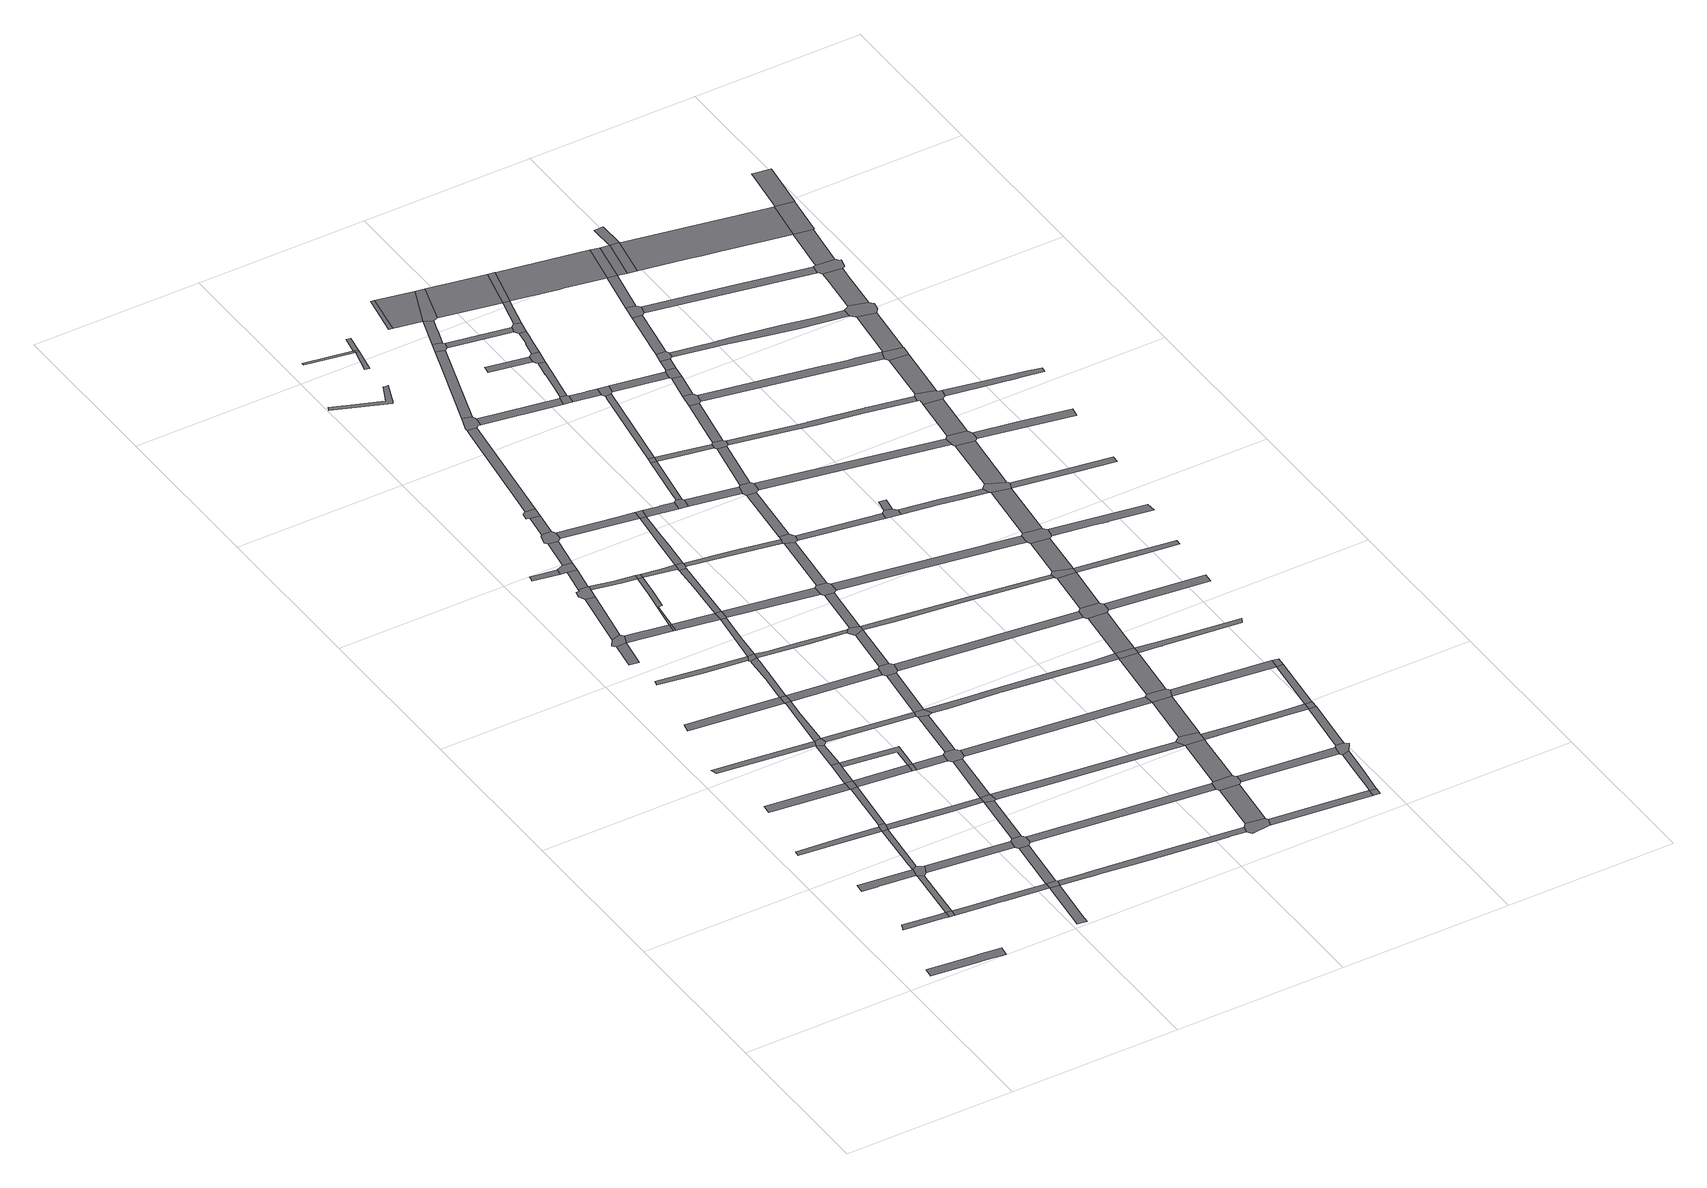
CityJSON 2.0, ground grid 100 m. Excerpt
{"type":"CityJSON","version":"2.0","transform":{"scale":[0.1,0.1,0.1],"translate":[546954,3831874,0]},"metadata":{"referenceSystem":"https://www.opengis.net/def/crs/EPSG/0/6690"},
"CityObjects":{
"road1":{"type":"Road","attributes":{"RoadStructureAttribute.sectionType":"1"},"geometry":[{"type":"MultiSurface","lod":"1","boundaries":[[[0,1,2,3,4,5,6,7,8]]]}]},
"road2":{"type":"Road","attributes":{"RoadStructureAttribute.sectionType":"1"},"geometry":[{"type":"MultiSurface","lod":"1","boundaries":[[[9,10,11,12,13,14]]]}]},
"road3":{"type":"Road","attributes":{"RoadStructureAttribute.sectionType":"1"},"geometry":[{"type":"MultiSurface","lod":"1","boundaries":[[[15,16,17,18,19,20,21]]]}]},
"road4":{"type":"Road","geometry":[{"type":"MultiSurface","lod":"1","boundaries":[[[14,13,22,23]]]}]},
"road5":{"type":"Road","attributes":{"RoadStructureAttribute.sectionType":"1"},"geometry":[{"type":"MultiSurface","lod":"1","boundaries":[[[24,25,14,23,26]]]}]},
"road6":{"type":"Road","attributes":{"RoadStructureAttribute.sectionType":"1"},"geometry":[{"type":"MultiSurface","lod":"1","boundaries":[[[27,28,29,30,31,32,33]]]}]},
"road7":{"type":"Road","geometry":[{"type":"MultiSurface","lod":"1","boundaries":[[[34,35,21,20,36,24,26,37,38,39]]]}]},
"road8":{"type":"Road","attributes":{"RoadStructureAttribute.sectionType":"1"},"geometry":[{"type":"MultiSurface","lod":"1","boundaries":[[[40,41,42,21,35,43]]]}]},
"road9":{"type":"Road","attributes":{"RoadStructureAttribute.sectionType":"1"},"geometry":[{"type":"MultiSurface","lod":"1","boundaries":[[[44,45,46,47,48]]]}]},
"road10":{"type":"Road","attributes":{"RoadStructureAttribute.sectionType":"1"},"geometry":[{"type":"MultiSurface","lod":"1","boundaries":[[[49,50,51,52,23,22,53,54,55,56,57]]]}]},
"road11":{"type":"Road","geometry":[{"type":"MultiSurface","lod":"1","boundaries":[[[58,59,33,32,40,43,60,61]]]}]},
"road12":{"type":"Road","attributes":{"RoadStructureAttribute.sectionType":"1"},"geometry":[{"type":"MultiSurface","lod":"1","boundaries":[[[62,63,64,65,66,67,68,69]]]}]},
"road13":{"type":"Road","attributes":{"RoadStructureAttribute.sectionType":"1"},"geometry":[{"type":"MultiSurface","lod":"1","boundaries":[[[70,71,58,61]]]}]},
"road14":{"type":"Road","attributes":{"RoadStructureAttribute.sectionType":"1"},"geometry":[{"type":"MultiSurface","lod":"1","boundaries":[[[39,38,72,73,74]]]}]},
"road15":{"type":"Road","attributes":{"RoadStructureAttribute.sectionType":"1"},"geometry":[{"type":"MultiSurface","lod":"1","boundaries":[[[56,75,76,77,78]]]}]},
"road16":{"type":"Road","geometry":[{"type":"MultiSurface","lod":"1","boundaries":[[[48,47,79,71,70,80,81]]]}]},
"road17":{"type":"Road","attributes":{"RoadStructureAttribute.sectionType":"1"},"geometry":[{"type":"MultiSurface","lod":"1","boundaries":[[[82,83,84,85,86,87,88,89]]]}]},
"road18":{"type":"Road","geometry":[{"type":"MultiSurface","lod":"1","boundaries":[[[90,48,81,91,92]]]}]},
"road19":{"type":"Road","attributes":{"RoadStructureAttribute.sectionType":"1"},"geometry":[{"type":"MultiSurface","lod":"1","boundaries":[[[93,94,95,96,97]]]}]},
"road20":{"type":"Road","geometry":[{"type":"MultiSurface","lod":"1","boundaries":[[[57,56,78,98,99]]]}]},
"road21":{"type":"Road","attributes":{"RoadStructureAttribute.sectionType":"1"},"geometry":[{"type":"MultiSurface","lod":"1","boundaries":[[[100,101,60,43,102,103,104,105]]]}]},
"road22":{"type":"Road","geometry":[{"type":"MultiSurface","lod":"1","boundaries":[[[106,107,108,94,93,109]]]}]},
"road23":{"type":"Road","attributes":{"RoadStructureAttribute.sectionType":"1"},"geometry":[{"type":"MultiSurface","lod":"1","boundaries":[[[68,90,92,110]]]}]},
"road24":{"type":"Road","attributes":{"RoadStructureAttribute.sectionType":"1"},"geometry":[{"type":"MultiSurface","lod":"1","boundaries":[[[111,112,57,99,113]]]}]},
"road25":{"type":"Road","geometry":[{"type":"MultiSurface","lod":"1","boundaries":[[[114,69,68,110,115,116]]]}]},
"road26":{"type":"Road","attributes":{"RoadStructureAttribute.sectionType":"1"},"geometry":[{"type":"MultiSurface","lod":"1","boundaries":[[[117,118,81,80,119,120]]]}]},
"road27":{"type":"Road","attributes":{"RoadStructureAttribute.sectionType":"1"},"geometry":[{"type":"MultiSurface","lod":"1","boundaries":[[[121,107,106,122]]]}]},
"road28":{"type":"Road","attributes":{"RoadStructureAttribute.sectionType":"1"},"geometry":[{"type":"MultiSurface","lod":"1","boundaries":[[[123,124,125,126,127,128]]]}]},
"road29":{"type":"Road","geometry":[{"type":"MultiSurface","lod":"1","boundaries":[[[129,74,73,111,113,130,131,132]]]}]},
"road30":{"type":"Road","attributes":{"RoadStructureAttribute.sectionType":"1"},"geometry":[{"type":"MultiSurface","lod":"1","boundaries":[[[133,134,135,92,91,136,137,120,138]]]}]},
"road31":{"type":"Road","attributes":{"RoadStructureAttribute.sectionType":"1"},"geometry":[{"type":"MultiSurface","lod":"1","boundaries":[[[88,139,140,69,114,141,142,143]]]}]},
"road32":{"type":"Road","attributes":{"RoadStructureAttribute.sectionType":"1"},"geometry":[{"type":"MultiSurface","lod":"1","boundaries":[[[144,109,93,145,146]]]}]},
"road33":{"type":"Road","geometry":[{"type":"MultiSurface","lod":"1","boundaries":[[[147,148,149,150]]]}]},
"road34":{"type":"Road","geometry":[{"type":"MultiSurface","lod":"1","boundaries":[[[151,152,153,154,155,156,157,121,122,158,159,160,161,162]]]}]},
"road35":{"type":"Road","attributes":{"RoadStructureAttribute.sectionType":"1"},"geometry":[{"type":"MultiSurface","lod":"1","boundaries":[[[163,129,132,164]]]}]},
"road36":{"type":"Road","geometry":[{"type":"MultiSurface","lod":"1","boundaries":[[[89,88,143,165,166,167]]]}]},
"road37":{"type":"Road","geometry":[{"type":"MultiSurface","lod":"1","boundaries":[[[120,119,168,138]]]}]},
"road38":{"type":"Road","attributes":{"RoadStructureAttribute.sectionType":"1"},"geometry":[{"type":"MultiSurface","lod":"1","boundaries":[[[169,170,151,162,171,172,173]]]}]},
"road39":{"type":"Road","geometry":[{"type":"MultiSurface","lod":"1","boundaries":[[[146,145,174,175]]]}]},
"road40":{"type":"Road","geometry":[{"type":"MultiSurface","lod":"1","boundaries":[[[176,150,149,169,173,177]]]}]},
"road41":{"type":"Road","geometry":[{"type":"MultiSurface","lod":"1","boundaries":[[[105,104,163,164,178,179]]]}]},
"road42":{"type":"Road","attributes":{"RoadStructureAttribute.sectionType":"1"},"geometry":[{"type":"MultiSurface","lod":"1","boundaries":[[[180,181,182,183,184,185,186,89,167]]]}]},
"road43":{"type":"Road","attributes":{"RoadStructureAttribute.sectionType":"1"},"geometry":[{"type":"MultiSurface","lod":"1","boundaries":[[[187,138,168,188,189]]]}]},
"road44":{"type":"Road","attributes":{"RoadStructureAttribute.sectionType":"1"},"geometry":[{"type":"MultiSurface","lod":"1","boundaries":[[[190,191,114,116,192,193,194]]]}]},
"road45":{"type":"Road","attributes":{"RoadStructureAttribute.sectionType":"1"},"geometry":[{"type":"MultiSurface","lod":"1","boundaries":[[[195,105,179,196]]]}]},
"road46":{"type":"Road","attributes":{"RoadStructureAttribute.sectionType":"1"},"geometry":[{"type":"MultiSurface","lod":"1","boundaries":[[[197,162,161,198,199,200]]]}]},
"road47":{"type":"Road","attributes":{"RoadStructureAttribute.sectionType":"1"},"geometry":[{"type":"MultiSurface","lod":"1","boundaries":[[[201,176,177,202]]]}]},
"road48":{"type":"Road","geometry":[{"type":"MultiSurface","lod":"1","boundaries":[[[128,127,203,184,183,204]]]}]},
"road49":{"type":"Road","attributes":{"RoadStructureAttribute.sectionType":"1"},"geometry":[{"type":"MultiSurface","lod":"1","boundaries":[[[199,205,146,175,206,207,208,209]]]}]},
"road50":{"type":"Road","attributes":{"RoadStructureAttribute.sectionType":"1"},"geometry":[{"type":"MultiSurface","lod":"1","boundaries":[[[210,175,174,211,212]]]}]},
"road51":{"type":"Road","geometry":[{"type":"MultiSurface","lod":"1","boundaries":[[[213,214,215,201,202,216,217,218]]]}]},
"road52":{"type":"Road","attributes":{"RoadStructureAttribute.sectionType":"1"},"geometry":[{"type":"MultiSurface","lod":"1","boundaries":[[[211,128,204,219,220]]]}]},
"road53":{"type":"Road","geometry":[{"type":"MultiSurface","lod":"1","boundaries":[[[221,189,188,195,196,222,223,224]]]}]},
"road54":{"type":"Road","attributes":{"RoadStructureAttribute.sectionType":"1"},"geometry":[{"type":"MultiSurface","lod":"1","boundaries":[[[225,213,218,226]]]}]},
"road55":{"type":"Road","attributes":{"RoadStructureAttribute.sectionType":"1"},"geometry":[{"type":"MultiSurface","lod":"1","boundaries":[[[227,167,166,228,229]]]}]},
"road56":{"type":"Road","attributes":{"RoadStructureAttribute.sectionType":"1"},"geometry":[{"type":"MultiSurface","lod":"1","boundaries":[[[230,231,232,233,234,235,236,98,78,237,238,239,240,241,242,243,244,245,246]]]}]},
"road57":{"type":"Road","geometry":[{"type":"MultiSurface","lod":"1","boundaries":[[[200,199,209,247]]]}]},
"road58":{"type":"Road","geometry":[{"type":"MultiSurface","lod":"1","boundaries":[[[248,249,250,251,225,226,252]]]}]},
"road59":{"type":"Road","attributes":{"RoadStructureAttribute.sectionType":"1"},"geometry":[{"type":"MultiSurface","lod":"1","boundaries":[[[253,254,255,221,224,256,257]]]}]},
"road60":{"type":"Road","geometry":[{"type":"MultiSurface","lod":"1","boundaries":[[[212,211,220,258,259,260,261]]]}]},
"road61":{"type":"Road","attributes":{"RoadStructureAttribute.sectionType":"1"},"geometry":[{"type":"MultiSurface","lod":"1","boundaries":[[[262,263,247,209,264,265,266]]]}]},
"road62":{"type":"Road","geometry":[{"type":"MultiSurface","lod":"1","boundaries":[[[194,193,267,253,257,268,269]]]}]},
"road63":{"type":"Road","attributes":{"RoadStructureAttribute.sectionType":"1"},"geometry":[{"type":"MultiSurface","lod":"1","boundaries":[[[270,271,261,260,272]]]}]},
"road64":{"type":"Road","attributes":{"RoadStructureAttribute.sectionType":"1"},"geometry":[{"type":"MultiSurface","lod":"1","boundaries":[[[273,274,275,276,204,183,277,278,279,280]]]}]},
"road65":{"type":"Road","attributes":{"RoadStructureAttribute.sectionType":"1"},"geometry":[{"type":"MultiSurface","lod":"1","boundaries":[[[281,282,283,284,285,286,287,288,289,290,291]]]}]},
"road66":{"type":"Road","attributes":{"RoadStructureAttribute.sectionType":"1"},"geometry":[{"type":"MultiSurface","lod":"1","boundaries":[[[292,293,294,295,131,130,296,297,298]]]}]},
"road67":{"type":"Road","attributes":{"RoadStructureAttribute.sectionType":"1"},"geometry":[{"type":"MultiSurface","lod":"1","boundaries":[[[299,217,216,300,301,302]]]}]},
"road68":{"type":"Road","attributes":{"RoadStructureAttribute.sectionType":"1"},"geometry":[{"type":"MultiSurface","lod":"1","boundaries":[[[303,194,269,304]]]}]},
"road69":{"type":"Road","attributes":{"RoadStructureAttribute.sectionType":"1"},"geometry":[{"type":"MultiSurface","lod":"1","boundaries":[[[305,306,307,248,252,308]]]}]},
"road70":{"type":"Road","geometry":[{"type":"MultiSurface","lod":"1","boundaries":[[[266,265,270,272,309,310,311,312,313]]]}]},
"road71":{"type":"Road","geometry":[{"type":"MultiSurface","lod":"1","boundaries":[[[314,229,228,303,304,315,316,317]]]}]},
"road72":{"type":"Road","attributes":{"RoadStructureAttribute.sectionType":"1"},"geometry":[{"type":"MultiSurface","lod":"1","boundaries":[[[259,258,318,319]]]}]},
"road73":{"type":"Road","attributes":{"RoadStructureAttribute.sectionType":"1"},"geometry":[{"type":"MultiSurface","lod":"1","boundaries":[[[301,320,321,322,266,313,323,324,325,326]]]}]},
"road74":{"type":"Road","attributes":{"RoadStructureAttribute.sectionType":"1"},"geometry":[{"type":"MultiSurface","lod":"1","boundaries":[[[327,328,329,330,331]]]}]},
"road75":{"type":"Road","attributes":{"RoadStructureAttribute.sectionType":"1"},"geometry":[{"type":"MultiSurface","lod":"1","boundaries":[[[332,333,334,179,178,335,336,337,338]]]}]},
"road76":{"type":"Road","attributes":{"RoadStructureAttribute.sectionType":"1"},"geometry":[{"type":"MultiSurface","lod":"1","boundaries":[[[339,340,341,342,314,317]]]}]},
"road77":{"type":"Road","geometry":[{"type":"MultiSurface","lod":"1","boundaries":[[[343,344,345,346,347,305,308,348,349,350,351,352]]]}]},
"road78":{"type":"Road","geometry":[{"type":"MultiSurface","lod":"1","boundaries":[[[302,301,326,353]]]}]},
"road79":{"type":"Road","geometry":[{"type":"MultiSurface","lod":"1","boundaries":[[[354,280,279,342,341,355]]]}]},
"road80":{"type":"Road","geometry":[{"type":"MultiSurface","lod":"1","boundaries":[[[330,356,357,358,359]]]}]},
"road81":{"type":"Road","geometry":[{"type":"MultiSurface","lod":"1","boundaries":[[[331,330,359,360]]]}]},
"road82":{"type":"Road","attributes":{"RoadStructureAttribute.sectionType":"1"},"geometry":[{"type":"MultiSurface","lod":"1","boundaries":[[[361,362,312,311,363,364,365]]]}]},
"road83":{"type":"Road","attributes":{"RoadStructureAttribute.sectionType":"1"},"geometry":[{"type":"MultiSurface","lod":"1","boundaries":[[[366,331,360,367]]]}]},
"road84":{"type":"Road","attributes":{"RoadStructureAttribute.sectionType":"1"},"geometry":[{"type":"MultiSurface","lod":"1","boundaries":[[[368,354,355,369,370]]]}]},
"road85":{"type":"Road","attributes":{"RoadStructureAttribute.sectionType":"1"},"geometry":[{"type":"MultiSurface","lod":"1","boundaries":[[[223,222,371,372]]]}]},
"road86":{"type":"Road","attributes":{"RoadStructureAttribute.sectionType":"1"},"geometry":[{"type":"MultiSurface","lod":"1","boundaries":[[[373,374,353,326,375,376,377,378]]]}]},
"road87":{"type":"Road","geometry":[{"type":"MultiSurface","lod":"1","boundaries":[[[379,246,245,380,381,382,383,384,385,386,387,388]]]}]},
"road88":{"type":"Road","geometry":[{"type":"MultiSurface","lod":"1","boundaries":[[[389,319,318,368,370,390,391,392]]]}]},
"road89":{"type":"Road","attributes":{"RoadStructureAttribute.sectionType":"1"},"geometry":[{"type":"MultiSurface","lod":"1","boundaries":[[[393,394,343,352,395]]]}]},
"road90":{"type":"Road","geometry":[{"type":"MultiSurface","lod":"1","boundaries":[[[396,397,378,377,398,399,400,401]]]}]},
"road91":{"type":"Road","attributes":{"RoadStructureAttribute.sectionType":"1"},"geometry":[{"type":"MultiSurface","lod":"1","boundaries":[[[350,349,402,403]]]}]},
"road92":{"type":"Road","attributes":{"RoadStructureAttribute.sectionType":"1"},"geometry":[{"type":"MultiSurface","lod":"1","boundaries":[[[404,379,388,405]]]}]},
"road93":{"type":"Road","attributes":{"RoadStructureAttribute.sectionType":"1"},"geometry":[{"type":"MultiSurface","lod":"1","boundaries":[[[406,407,408,409,410,411,412,413,269,268,414,415,416,417,418,419,420,421]]]}]},
"road94":{"type":"Road","attributes":{"RoadStructureAttribute.sectionType":"1"},"geometry":[{"type":"MultiSurface","lod":"1","boundaries":[[[422,389,392,423]]]}]},
"road95":{"type":"Road","attributes":{"RoadStructureAttribute.sectionType":"1"},"geometry":[{"type":"MultiSurface","lod":"1","boundaries":[[[424,425,396,401,426]]]}]},
"road96":{"type":"Road","geometry":[{"type":"MultiSurface","lod":"1","boundaries":[[[427,428,298,297,429,430,404,405,431,432,433,434,435]]]}]},
"road97":{"type":"Road","geometry":[{"type":"MultiSurface","lod":"1","boundaries":[[[436,365,364,437,422,423,438,439,440]]]}]},
"road98":{"type":"Road","attributes":{"RoadStructureAttribute.sectionType":"1"},"geometry":[{"type":"MultiSurface","lod":"1","boundaries":[[[399,398,441,442]]]}]},
"road99":{"type":"Road","geometry":[{"type":"MultiSurface","lod":"1","boundaries":[[[443,393,395,444,445,446]]]}]},
"road100":{"type":"Road","geometry":[{"type":"MultiSurface","lod":"1","boundaries":[[[447,448,449,450]]]}]},
"road101":{"type":"Road","geometry":[{"type":"MultiSurface","lod":"1","boundaries":[[[451,424,426,452]]]}]},
"road102":{"type":"Road","attributes":{"RoadStructureAttribute.sectionType":"1"},"geometry":[{"type":"MultiSurface","lod":"1","boundaries":[[[316,315,453,454]]]}]},
"road103":{"type":"Road","attributes":{"RoadStructureAttribute.sectionType":"1"},"geometry":[{"type":"MultiSurface","lod":"1","boundaries":[[[337,455,427,435,456,457]]]}]},
"road104":{"type":"Road","attributes":{"RoadStructureAttribute.sectionType":"1"},"geometry":[{"type":"MultiSurface","lod":"1","boundaries":[[[458,459,460,443,446,461,462,463,464]]]}]},
"road105":{"type":"Road","attributes":{"RoadStructureAttribute.sectionType":"1"},"geometry":[{"type":"MultiSurface","lod":"1","boundaries":[[[465,436,440,466]]]}]},
"road106":{"type":"Road","geometry":[{"type":"MultiSurface","lod":"1","boundaries":[[[467,403,402,468,469,470]]]}]},
"road107":{"type":"Road","geometry":[{"type":"MultiSurface","lod":"1","boundaries":[[[471,472,473,338,337,457,474,475]]]}]},
"road108":{"type":"Road","attributes":{"RoadStructureAttribute.sectionType":"1"},"geometry":[{"type":"MultiSurface","lod":"1","boundaries":[[[450,449,458,476]]]}]},
"road109":{"type":"Road","attributes":{"RoadStructureAttribute.sectionType":"1"},"geometry":[{"type":"MultiSurface","lod":"1","boundaries":[[[385,384,477,478,479]]]}]},
"road110":{"type":"Road","attributes":{"RoadStructureAttribute.sectionType":"1"},"geometry":[{"type":"MultiSurface","lod":"1","boundaries":[[[480,481,482,483,484]]]}]},
"road111":{"type":"Road","attributes":{"RoadStructureAttribute.sectionType":"1"},"geometry":[{"type":"MultiSurface","lod":"1","boundaries":[[[485,486,451,452,487]]]}]},
"road112":{"type":"Road","geometry":[{"type":"MultiSurface","lod":"1","boundaries":[[[488,442,441,465,466,489,490,491]]]}]},
"road113":{"type":"Road","attributes":{"RoadStructureAttribute.sectionType":"1"},"geometry":[{"type":"MultiSurface","lod":"1","boundaries":[[[492,493,494,355,341,495,496,497,498,499]]]}]},
"road114":{"type":"Road","attributes":{"RoadStructureAttribute.sectionType":"1"},"geometry":[{"type":"MultiSurface","lod":"1","boundaries":[[[500,452,426,501,502,503]]]}]},
"road115":{"type":"Road","attributes":{"RoadStructureAttribute.sectionType":"1"},"geometry":[{"type":"MultiSurface","lod":"1","boundaries":[[[504,505,506,507,508,509,467,470,510,511,512]]]}]},
"road116":{"type":"Road","attributes":{"RoadStructureAttribute.sectionType":"1"},"geometry":[{"type":"MultiSurface","lod":"1","boundaries":[[[513,514,469,468,515,516]]]}]},
"road117":{"type":"Road","attributes":{"RoadStructureAttribute.sectionType":"1"},"geometry":[{"type":"MultiSurface","lod":"1","boundaries":[[[445,444,517,518]]]}]},
"road118":{"type":"Road","attributes":{"RoadStructureAttribute.sectionType":"1"},"geometry":[{"type":"MultiSurface","lod":"1","boundaries":[[[371,519,471,475,520]]]}]},
"road119":{"type":"Road","geometry":[{"type":"MultiSurface","lod":"1","boundaries":[[[476,458,464,521,522,523]]]}]},
"road120":{"type":"Road","attributes":{"RoadStructureAttribute.sectionType":"1"},"geometry":[{"type":"MultiSurface","lod":"1","boundaries":[[[439,438,524,525,526]]]}]},
"road121":{"type":"Road","attributes":{"RoadStructureAttribute.sectionType":"1"},"geometry":[{"type":"MultiSurface","lod":"1","boundaries":[[[527,488,491,528]]]}]},
"road122":{"type":"Road","geometry":[{"type":"MultiSurface","lod":"1","boundaries":[[[529,484,483,504,512,530]]]}]},
"road123":{"type":"Road","geometry":[{"type":"MultiSurface","lod":"1","boundaries":[[[531,532,372,371,520,533,534,535,536]]]}]},
"road124":{"type":"Road","attributes":{"RoadStructureAttribute.sectionType":"1"},"geometry":[{"type":"MultiSurface","lod":"1","boundaries":[[[537,433,432,538,539,540]]]}]},
"road125":{"type":"Road","geometry":[{"type":"MultiSurface","lod":"1","boundaries":[[[516,515,541,485,487,542,543,544]]]}]},
"road126":{"type":"Road","attributes":{"RoadStructureAttribute.sectionType":"1"},"geometry":[{"type":"MultiSurface","lod":"1","boundaries":[[[391,390,545,546,547,548,549]]]}]},
"road127":{"type":"Road","attributes":{"RoadStructureAttribute.sectionType":"1"},"geometry":[{"type":"MultiSurface","lod":"1","boundaries":[[[550,551,552,553,529,530,554,555,556]]]}]},
"road128":{"type":"Road","geometry":[{"type":"MultiSurface","lod":"1","boundaries":[[[557,503,502,527,528,558,559,560]]]}]},
"road129":{"type":"Road","attributes":{"RoadStructureAttribute.sectionType":"1"},"geometry":[{"type":"MultiSurface","lod":"1","boundaries":[[[420,561,562,531,536,563,564,565,566]]]}]},
"road130":{"type":"Road","geometry":[{"type":"MultiSurface","lod":"1","boundaries":[[[567,518,517,550,556,568]]]}]},
"road131":{"type":"Road","attributes":{"RoadStructureAttribute.sectionType":"1"},"geometry":[{"type":"MultiSurface","lod":"1","boundaries":[[[569,570,571,523,522,572,573]]]}]},
"road132":{"type":"Road","geometry":[{"type":"MultiSurface","lod":"1","boundaries":[[[479,478,574,575]]]}]},
"road133":{"type":"Road","geometry":[{"type":"MultiSurface","lod":"1","boundaries":[[[421,420,566,576]]]}]},
"road134":{"type":"Road","attributes":{"RoadStructureAttribute.sectionType":"1"},"geometry":[{"type":"MultiSurface","lod":"1","boundaries":[[[577,578,557,560,579]]]}]},
"road135":{"type":"Road","attributes":{"RoadStructureAttribute.sectionType":"1"},"geometry":[{"type":"MultiSurface","lod":"1","boundaries":[[[580,581,474,457,582,583,584]]]}]},
"road136":{"type":"Road","attributes":{"RoadStructureAttribute.sectionType":"1"},"geometry":[{"type":"MultiSurface","lod":"1","boundaries":[[[544,543,585,586]]]}]},
"road137":{"type":"Road","attributes":{"RoadStructureAttribute.sectionType":"1"},"geometry":[{"type":"MultiSurface","lod":"1","boundaries":[[[587,588,567,568,589]]]}]},
"road138":{"type":"Road","attributes":{"RoadStructureAttribute.sectionType":"1"},"geometry":[{"type":"MultiSurface","lod":"1","boundaries":[[[590,591,592,593,594,595,596,479,575]]]}]},
"road139":{"type":"Road","geometry":[{"type":"MultiSurface","lod":"1","boundaries":[[[597,526,525,598,599,600]]]}]},
"road140":{"type":"Road","attributes":{"RoadStructureAttribute.sectionType":"1"},"geometry":[{"type":"MultiSurface","lod":"1","boundaries":[[[601,421,576,602,603]]]}]},
"road141":{"type":"Road","geometry":[{"type":"MultiSurface","lod":"1","boundaries":[[[604,605,606,597,600]]]}]},
"road142":{"type":"Road","geometry":[{"type":"MultiSurface","lod":"1","boundaries":[[[607,577,579,608,609,610]]]}]},
"road143":{"type":"Road","geometry":[{"type":"MultiSurface","lod":"1","boundaries":[[[572,587,589,611,612,613,573]]]}]},
"road144":{"type":"Road","geometry":[{"type":"MultiSurface","lod":"1","boundaries":[[[614,540,539,593,592,615,616]]]}]},
"road145":{"type":"Road","geometry":[{"type":"MultiSurface","lod":"1","boundaries":[[[617,618,454,453,619,601,603,620,621,622,623,624,625]]]}]},
"road146":{"type":"Road","attributes":{"RoadStructureAttribute.sectionType":"1"},"geometry":[{"type":"MultiSurface","lod":"1","boundaries":[[[626,607,610,627]]]}]},
"road147":{"type":"Road","attributes":{"RoadStructureAttribute.sectionType":"1"},"geometry":[{"type":"MultiSurface","lod":"1","boundaries":[[[628,533,520,629,630,631,632,633]]]}]},
"road148":{"type":"Road","geometry":[{"type":"MultiSurface","lod":"1","boundaries":[[[634,586,585,626,627,635]]]}]},
"road149":{"type":"Road","attributes":{"RoadStructureAttribute.sectionType":"1"},"geometry":[{"type":"MultiSurface","lod":"1","boundaries":[[[583,614,616,636]]]}]},
"road150":{"type":"Road","attributes":{"RoadStructureAttribute.sectionType":"1"},"geometry":[{"type":"MultiSurface","lod":"1","boundaries":[[[637,617,625,638]]]}]},
"road151":{"type":"Road","attributes":{"RoadStructureAttribute.sectionType":"1"},"geometry":[{"type":"MultiSurface","lod":"1","boundaries":[[[639,634,635,640]]]}]},
"road152":{"type":"Road","attributes":{"RoadStructureAttribute.sectionType":"1"},"geometry":[{"type":"MultiSurface","lod":"1","boundaries":[[[641,642,643,490,489,644,645]]]}]},
"road153":{"type":"Road","geometry":[{"type":"MultiSurface","lod":"1","boundaries":[[[646,639,640,647,648,649,650]]]}]},
"road154":{"type":"Road","geometry":[{"type":"MultiSurface","lod":"1","boundaries":[[[651,652,499,498,653,654,637,638,655]]]}]},
"road155":{"type":"Road","geometry":[{"type":"MultiSurface","lod":"1","boundaries":[[[584,583,636,656]]]}]},
"road156":{"type":"Road","attributes":{"RoadStructureAttribute.sectionType":"1"},"geometry":[{"type":"MultiSurface","lod":"1","boundaries":[[[657,658,599,598,659,660,661,662,663]]]}]},
"road157":{"type":"Road","attributes":{"RoadStructureAttribute.sectionType":"1"},"geometry":[{"type":"MultiSurface","lod":"1","boundaries":[[[664,665,666,576,566,667,668,669,670,671]]]}]},
"road158":{"type":"Road","attributes":{"RoadStructureAttribute.sectionType":"1"},"geometry":[{"type":"MultiSurface","lod":"1","boundaries":[[[672,651,655,673]]]}]},
"road159":{"type":"Road","attributes":{"RoadStructureAttribute.sectionType":"1"},"geometry":[{"type":"MultiSurface","lod":"1","boundaries":[[[674,675,646,650,676,677]]]}]},
"road160":{"type":"Road","attributes":{"RoadStructureAttribute.sectionType":"1"},"geometry":[{"type":"MultiSurface","lod":"1","boundaries":[[[632,678,679,680,584,656,681,682]]]}]},
"road161":{"type":"Road","attributes":{"RoadStructureAttribute.sectionType":"1"},"geometry":[{"type":"MultiSurface","lod":"1","boundaries":[[[683,612,611,684,685,686,687,688]]]}]},
"road162":{"type":"Road","attributes":{"RoadStructureAttribute.sectionType":"1"},"geometry":[{"type":"MultiSurface","lod":"1","boundaries":[[[689,690,691,692,693,694,695,559,558,696,697,698,699,700,701,702]]]}]},
"road163":{"type":"Road","geometry":[{"type":"MultiSurface","lod":"1","boundaries":[[[703,704,705,549,548,706,672,673,707,708,709,710,711]]]}]},
"road164":{"type":"Road","geometry":[{"type":"MultiSurface","lod":"1","boundaries":[[[633,632,682,712]]]}]},
"road165":{"type":"Road","geometry":[{"type":"MultiSurface","lod":"1","boundaries":[[[713,714,674,677,715,716,717]]]}]},
"road166":{"type":"Road","attributes":{"RoadStructureAttribute.sectionType":"1"},"geometry":[{"type":"MultiSurface","lod":"1","boundaries":[[[718,623,622,719,720,721]]]}]},
"road167":{"type":"Road","attributes":{"RoadStructureAttribute.sectionType":"1"},"geometry":[{"type":"MultiSurface","lod":"1","boundaries":[[[722,703,711,723]]]}]},
"road168":{"type":"Road","attributes":{"RoadStructureAttribute.sectionType":"1"},"geometry":[{"type":"MultiSurface","lod":"1","boundaries":[[[687,713,717,724]]]}]},
"road169":{"type":"Road","attributes":{"RoadStructureAttribute.sectionType":"1"},"geometry":[{"type":"MultiSurface","lod":"1","boundaries":[[[725,726,727,728,609,608,729,730]]]}]},
"road170":{"type":"Road","geometry":[{"type":"MultiSurface","lod":"1","boundaries":[[[731,732,733,663,662,734,735,722,723,736,737,738,739]]]}]},
"road171":{"type":"Road","attributes":{"RoadStructureAttribute.sectionType":"1"},"geometry":[{"type":"MultiSurface","lod":"1","boundaries":[[[740,741,742,743,655,638,744,745,746]]]}]},
"road172":{"type":"Road","geometry":[{"type":"MultiSurface","lod":"1","boundaries":[[[688,687,724,747]]]}]},
"road173":{"type":"Road","attributes":{"RoadStructureAttribute.sectionType":"1"},"geometry":[{"type":"MultiSurface","lod":"1","boundaries":[[[748,731,739,749]]]}]},
"road174":{"type":"Road","attributes":{"RoadStructureAttribute.sectionType":"1"},"geometry":[{"type":"MultiSurface","lod":"1","boundaries":[[[750,747,724,751,752]]]}]},
"road175":{"type":"Road","attributes":{"RoadStructureAttribute.sectionType":"1"},"geometry":[{"type":"MultiSurface","lod":"1","boundaries":[[[753,754,755,756,757,758,649,648,759,760,761,762,763,764]]]}]},
"road176":{"type":"Road","attributes":{"RoadStructureAttribute.sectionType":"1"},"geometry":[{"type":"MultiSurface","lod":"1","boundaries":[[[709,708,765,766,767,768,769]]]}]},
"road177":{"type":"Road","geometry":[{"type":"MultiSurface","lod":"1","boundaries":[[[752,751,770,771,772]]]}]},
"road178":{"type":"Road","geometry":[{"type":"MultiSurface","lod":"1","boundaries":[[[773,774,775,645,644,776,777,748,749,778,779,780,781,782,783]]]}]},
"road179":{"type":"Road","attributes":{"RoadStructureAttribute.sectionType":"1"},"geometry":[{"type":"MultiSurface","lod":"1","boundaries":[[[784,785,786,752,772]]]}]},
"road180":{"type":"Road","attributes":{"RoadStructureAttribute.sectionType":"1"},"geometry":[{"type":"MultiSurface","lod":"1","boundaries":[[[787,773,783,788]]]}]},
"road181":{"type":"Road","attributes":{"RoadStructureAttribute.sectionType":"1"},"geometry":[{"type":"MultiSurface","lod":"1","boundaries":[[[789,790,736,723,791,792,793,794]]]}]},
"road182":{"type":"Road","attributes":{"RoadStructureAttribute.sectionType":"1"},"geometry":[{"type":"MultiSurface","lod":"1","boundaries":[[[795,796,716,715,797,798]]]}]},
"road183":{"type":"Road","geometry":[{"type":"MultiSurface","lod":"1","boundaries":[[[799,800,702,701,801,802,803,787,788,804,805,806,807,808,809]]]}]},
"road184":{"type":"Road","attributes":{"RoadStructureAttribute.sectionType":"1"},"geometry":[{"type":"MultiSurface","lod":"1","boundaries":[[[810,799,809,811]]]}]},
"road185":{"type":"Road","geometry":[{"type":"MultiSurface","lod":"1","boundaries":[[[812,730,729,813,814,810,811,815,816,817,818]]]}]},
"road186":{"type":"Road","attributes":{"RoadStructureAttribute.sectionType":"1"},"geometry":[{"type":"MultiSurface","lod":"1","boundaries":[[[819,781,780,820,821,822]]]}]},
"road187":{"type":"Road","attributes":{"RoadStructureAttribute.sectionType":"1"},"geometry":[{"type":"MultiSurface","lod":"1","boundaries":[[[771,770,823,824,825,826,827,828,829,830]]]}]},
"road188":{"type":"Road","attributes":{"RoadStructureAttribute.sectionType":"1"},"geometry":[{"type":"MultiSurface","lod":"1","boundaries":[[[831,818,817,832]]]}]},
"road189":{"type":"Road","geometry":[{"type":"MultiSurface","lod":"1","boundaries":[[[833,834,835,764,763,836,837,831,832,838,839,840,841,842,843,844]]]}]},
"road190":{"type":"Road","attributes":{"RoadStructureAttribute.sectionType":"1"},"geometry":[{"type":"MultiSurface","lod":"1","boundaries":[[[845,846,847,848,807,806,849,850,851,852]]]}]},
"road191":{"type":"Road","attributes":{"RoadStructureAttribute.sectionType":"1"},"geometry":[{"type":"MultiSurface","lod":"1","boundaries":[[[853,854,833,844,855,856]]]}]},
"road192":{"type":"Road","geometry":[{"type":"MultiSurface","lod":"1","boundaries":[[[857,858,859,798,797,860,861,853,856,862,863,864,865,866,867,868,869]]]}]},
"road193":{"type":"Road","attributes":{"RoadStructureAttribute.sectionType":"1"},"geometry":[{"type":"MultiSurface","lod":"1","boundaries":[[[829,857,869,870]]]}]},
"road194":{"type":"Road","geometry":[{"type":"MultiSurface","lod":"1","boundaries":[[[830,829,870,871,872,873,874]]]}]},
"road195":{"type":"Road","attributes":{"RoadStructureAttribute.sectionType":"1"},"geometry":[{"type":"MultiSurface","lod":"1","boundaries":[[[875,876,877,874,873,878,879]]]}]}
},
"vertices":[
[458,76,0],[444,77,0],[169,108,0],[162,109,0],[155,54,0],[440,21,0],[447,20,0],[582,4,0],[589,61,0],
[465,470,0],[253,496,0],[238,456,0],[460,431,0],[496,427,0],[500,466,0],
[541,865,0],[230,899,0],[224,845,0],[316,835,0],[318,835,0],[534,811,0],[546,864,0],
[528,423,0],[533,461,0],
[536,809,0],[535,800,0],[567,786,0],
[370,1284,0],[109,1307,0],[106,1275,0],[262,1258,0],[538,1226,0],[578,1222,0],[585,1262,0],
[581,874,0],[576,877,0],[536,810,0],[571,790,0],[587,805,0],[614,856,0],
[580,1221,0],[548,906,0],[546,872,0],[613,1219,0],
[172,1720,0],[165,1662,0],[175,1661,0],[625,1609,0],[628,1666,0],
[916,420,0],[816,430,0],[808,431,0],[645,447,0],[683,405,0],[809,391,0],[812,390,0],[1065,361,0],[1068,401,0],
[592,1274,0],[587,1265,0],[625,1257,0],[626,1270,0],
[667,2049,0],[487,2075,0],[257,2101,0],[98,2121,0],[109,2084,0],[662,2015,0],[665,2015,0],[679,2047,0],
[666,1606,0],[629,1604,0],
[596,804,0],[1091,749,0],[1099,801,0],
[1027,28,0],[1081,20,0],[1088,78,0],[1119,352,0],
[627,1606,0],[667,1606,0],[671,1661,0],
[718,2459,0],[501,2482,0],[179,2518,0],[171,2467,0],[716,2404,0],[718,2403,0],[718,2402,0],[720,2458,0],
[646,1832,0],[687,1789,0],[692,1827,0],
[288,3263,0],[228,3262,0],[203,3101,0],[203,3097,0],[258,3088,0],
[1131,392,0],[1124,398,0],
[920,1222,0],[732,1244,0],[728,1205,0],[958,1175,0],[1154,1157,0],[1158,1196,0],
[295,3338,0],[238,3322,0],[211,3282,0],[309,3319,0],
[705,1993,0],
[1106,729,0],[1068,404,0],[1161,724,0],
[721,2053,0],[725,2012,0],[727,2015,0],
[977,1628,0],[974,1628,0],[978,1571,0],[984,1627,0],
[299,3687,0],[354,3677,0],
[526,2871,0],[246,2910,0],[236,2878,0],[489,2840,0],[744,2808,0],[762,2840,0],
[1116,815,0],[1180,740,0],[1185,793,0],[1171,812,0],
[1027,1779,0],[1027,1783,0],[1021,1784,0],[687,1790,0],[995,1750,0],[1009,1624,0],
[719,2393,0],[680,2052,0],[719,2053,0],[737,2283,0],[751,2399,0],
[542,3280,0],[546,3221,0],[555,3278,0],
[155,3999,0],[148,3960,0],[299,3934,0],[306,3972,0],
[312,3774,0],[310,3757,0],[299,3759,0],[289,3760,0],[283,3723,0],[284,3722,0],[286,3716,0],[362,3725,0],[364,3734,0],[364,3736,0],[365,3739,0],[370,3769,0],
[1154,1152,0],[1207,1137,0],
[753,2399,0],[754,2399,0],[755,2454,0],
[1003,1568,0],
[338,3927,0],[315,3791,0],[369,3769,0],[369,3773,0],[393,3918,0],
[558,3219,0],[567,3275,0],
[349,3990,0],[403,3981,0],
[1223,1143,0],[1214,1195,0],
[769,2578,0],[791,2769,0],[794,2800,0],[794,2803,0],[752,2793,0],[750,2769,0],[741,2631,0],
[1011,1624,0],[1179,1548,0],[1185,1603,0],
[1243,1987,0],[1040,2013,0],[985,1985,0],[1235,1955,0],[1246,1987,0],
[1197,1528,0],[1251,1525,0],
[500,3740,0],[522,3706,0],[621,3691,0],[625,3722,0],
[381,4183,0],[435,4174,0],
[746,2805,0],[802,2839,0],
[601,3559,0],[588,3436,0],[611,3434,0],[630,3556,0],[648,3689,0],
[577,3274,0],[806,3178,0],[805,3237,0],
[394,4268,0],[383,4257,0],[368,4202,0],[459,4190,0],[463,4243,0],[450,4264,0],
[813,2993,0],[836,3174,0],
[1206,1621,0],[1271,1537,0],[1280,1592,0],[1261,1614,0],
[415,4415,0],[470,4407,0],
[760,2454,0],[1269,2342,0],[1277,2396,0],
[2185,273,0],[2183,273,0],[2084,285,0],[1679,333,0],[1326,369,0],[1306,371,0],[1273,375,0],[1268,336,0],[1292,333,0],[1321,330,0],[1346,327,0],[1602,297,0],[1914,262,0],[2080,245,0],[2082,245,0],[2175,234,0],[2187,273,0],
[652,3718,0],
[423,4477,0],[402,4465,0],[396,4425,0],[406,4424,0],[479,4470,0],
[1242,1946,0],[1241,1936,0],[1225,1793,0],[1279,1793,0],[1295,1929,0],
[841,3173,0],[843,3231,0],[843,3232,0],[808,3236,0],
[843,3691,0],[771,3700,0],[836,3652,0],[841,3651,0],[846,3691,0],
[1238,1951,0],[1323,1936,0],[1301,1985,0],
[840,3643,0],[830,3488,0],[879,3636,0],
[1301,2766,0],[1217,2775,0],[1069,2798,0],[869,2824,0],[1087,2764,0],[1298,2741,0],[1300,2741,0],[1320,2763,0],
[319,5614,0],[322,5613,0],[323,5616,0],[376,5749,0],[378,5753,0],[364,5754,0],[350,5756,0],[301,5650,0],[194,5687,0],[17,5757,0],[8,5735,0],
[1435,765,0],[1373,772,0],[1336,776,0],[1305,779,0],[1967,651,0],[2229,621,0],[2237,675,0],
[808,4190,0],[896,4121,0],[900,4120,0],[899,4176,0],
[1285,2322,0],[1339,2318,0],
[526,5217,0],[520,5176,0],[431,4535,0],[581,5210,0],
[881,3642,0],[883,3646,0],[886,3654,0],[888,3679,0],[889,3686,0],
[1295,2411,0],[1356,2332,0],[1366,2388,0],[1348,2407,0],
[1356,3088,0],[1357,3148,0],
[878,3959,0],[865,3854,0],[865,3850,0],[905,3846,0],[906,3854,0],[913,3932,0],[932,4115,0],
[99,6145,0],[99,6128,0],[280,6095,0],[380,6078,0],[377,6096,0],
[2071,1094,0],[1657,1141,0],[1588,1149,0],[1551,1101,0],[1806,1076,0],[2290,1021,0],[2264,1071,0],
[1383,2713,0],[1383,2716,0],[1383,2717,0],[1328,2698,0],
[554,5317,0],[544,5285,0],[539,5272,0],[529,5240,0],[528,5238,0],[597,5222,0],[609,5220,0],[618,5275,0],[613,5286,0],[607,5300,0],
[940,4170,0],
[1334,2767,0],[1387,2749,0],
[346,5930,0],[360,5928,0],[374,5926,0],[401,6074,0],
[404,6091,0],
[1201,3630,0],[1081,3651,0],[1159,3604,0],[1412,3557,0],[1424,3589,0],
[397,6198,0],[423,6193,0],
[1368,3069,0],[1387,2753,0],[1421,3062,0],
[2335,1417,0],[2328,1474,0],
[1037,4155,0],[1036,4155,0],[936,4115,0],[943,4113,0],[1109,4084,0],[1119,4142,0],
[2208,297,0],[2183,224,0],[2198,207,0],[2310,218,0],[2310,219,0],[2312,218,0],[2327,266,0],[2322,273,0],[2319,276,0],[2317,279,0],
[1377,3161,0],[1442,3076,0],[1445,3134,0],[1431,3153,0],
[733,5868,0],[678,5694,0],[784,5852,0],
[1136,4154,0],[1132,4151,0],[1162,4075,0],[1172,4133,0],[1167,4142,0],[1167,4146,0],
[1064,5145,0],[1075,5198,0],
[2243,605,0],[2353,592,0],
[2387,1867,0],[2256,1875,0],[2041,1903,0],[1728,1937,0],[1720,1938,0],[1711,1939,0],[1707,1939,0],[1528,1958,0],[1406,1925,0],[1703,1899,0],[1709,1899,0],[1721,1898,0],[1723,1897,0],[1843,1881,0],[2381,1816,0],[2388,1867,0],
[1419,3551,0],[1472,3530,0],
[1189,4489,0],[1141,4190,0],[1222,4484,0],
[2253,683,0],[2247,680,0],[2230,621,0],[2239,610,0],[2358,595,0],[2374,607,0],[2378,659,0],[2367,671,0],[2362,676,0],
[1426,3610,0],[1418,3552,0],[1492,3535,0],[1502,3577,0],[1481,3608,0],
[1455,4023,0],[1471,4078,0],
[753,5929,0],[804,5863,0],[813,5902,0],[804,5912,0],
[673,6403,0],[627,6155,0],[651,6151,0],[692,6399,0],
[1195,4524,0],[1228,4519,0],
[2407,2214,0],[2413,2270,0],
[2290,1014,0],[2398,999,0],[2400,1010,0],
[813,6121,0],[812,6115,0],[811,6108,0],[806,5917,0],[837,6014,0],[837,6016,0],[861,6093,0],
[1468,3998,0],[1523,3993,0],
[1083,5206,0],[1116,5136,0],[1125,5190,0],[1117,5200,0],
[2298,1097,0],[2293,1093,0],[2281,1084,0],[2405,1058,0],[2407,1074,0],
[910,6358,0],
[2316,218,0],[2895,154,0],[2897,202,0],
[882,5621,0],[879,5605,0],[874,5577,0],[1116,5533,0],[1124,5577,0],
[1285,5090,0],[1282,5072,0],[1319,5090,0],
[1484,4086,0],[1544,4006,0],[1549,4063,0],[1538,4084,0],
[2303,2628,0],[1990,2670,0],[1848,2689,0],[1558,2691,0],[1821,2661,0],[1993,2638,0],[2456,2577,0],[2451,2607,0],
[1393,4487,0],[1351,4459,0],[1533,4424,0],[1539,4459,0],
[1133,5507,0],[1116,5415,0],[1115,5412,0],[1117,5412,0],[1119,5411,0],[1099,5291,0],[1134,5291,0],[1156,5408,0],[1172,5499,0],
[1223,5174,0],[1216,5175,0],[1271,5110,0],[1280,5165,0],
[1166,5799,0],[1176,5838,0],
[2334,1406,0],[2445,1408,0],
[869,6097,0],[891,6106,0],[965,6349,0],
[1940,3462,0],[1976,3456,0],[1982,3500,0],
[1542,4411,0],[1595,4401,0],
[1148,5592,0],[1188,5585,0],
[2346,1491,0],[2339,1484,0],[2468,1459,0],[2460,1467,0],[2458,1470,0],[2453,1476,0],
[2379,659,0],[2916,545,0],[2929,544,0],[2937,599,0],
[1282,5095,0],[1320,5093,0],[1333,5101,0],[1344,5154,0],
[1450,3075,0],[2419,2917,0],[2486,2906,0],[2490,2906,0],[2493,2964,0],
[1185,5774,0],[1168,5682,0],[1167,5678,0],[1165,5679,0],[1205,5675,0],[1215,5728,0],[1223,5767,0],
[1552,4470,0],[1607,4408,0],[1614,4444,0],[1605,4458,0],
[2379,1804,0],[2379,1802,0],[2488,1791,0],[2488,1793,0],[2489,1805,0],[2490,1810,0],
[1201,5857,0],[1239,5845,0],
[1106,6322,0],[1056,6331,0],[977,6346,0],[1246,6038,0],[1302,6284,0],
[2934,150,0],[2937,190,0],
[2495,1856,0],
[1609,4793,0],[1561,4524,0],[1664,4783,0],
[2839,1009,0],[2579,1036,0],[2717,978,0],[2992,948,0],[2997,993,0],
[1644,5048,0],[1653,5102,0],
[1247,6038,0],[1220,5933,0],[1284,6030,0],
[2938,199,0],[2961,368,0],[2983,538,0],[2939,527,0],[2921,373,0],[2902,212,0],[2899,206,0],
[2005,3517,0],[2061,3443,0],[2067,3486,0],[2047,3508,0],
[2423,2191,0],[2512,2006,0],[2532,2183,0],
[2059,3588,0],[2038,3590,0],[2016,3593,0],
[1625,4881,0],[1680,4795,0],[1690,4848,0],[1678,4871,0],
[1284,6032,0],[1345,6277,0],[1344,6277,0],
[2951,613,0],[3017,590,0],[2996,611,0],
[2434,2286,0],[2426,2280,0],[2418,2198,0],[2538,2187,0],[2550,2197,0],[2552,2198,0],[2555,2255,0],[2546,2267,0],[2540,2275,0],
[1653,5038,0],[1706,5025,0],
[2768,1425,0],[2450,1407,0],[2453,1407,0],[3037,1337,0],[3039,1337,0],[3043,1394,0],
[1666,5112,0],[1719,5103,0],
[3037,946,0],
[2463,2562,0],[2573,2553,0],
[1680,5193,0],[1734,5183,0],
[1961,3985,0],[1960,3985,0],[1793,4017,0],[2591,3808,0],[2591,3865,0],
[1691,5254,0],[1750,5193,0],[1751,5194,0],[1756,5230,0],[1746,5248,0],
[2472,2625,0],[2465,2619,0],[2458,2574,0],[2459,2570,0],[2578,2593,0],
[3037,988,0],
[2399,3430,0],[2303,3448,0],[2273,3410,0],[2392,3391,0],[2535,3367,0],[2546,3365,0],[2531,3405,0],
[2756,1818,0],[2634,1836,0],[2616,1839,0],[2606,1799,0],[2629,1796,0],[2634,1796,0],[3082,1749,0],[3097,1779,0],
[2502,2884,0],[2608,2869,0],
[1747,5579,0],[1699,5297,0],[1755,5297,0],[1802,5570,0],
[3015,1141,0],[3001,1026,0],[2999,1011,0],[3038,1000,0],[3076,1335,0],
[1363,6273,0],[1555,5981,0],[1581,5977,0],[1802,5935,0],[1814,5933,0],[1861,6180,0],
[2381,4305,0],[2377,4306,0],[2372,4307,0],[2105,4351,0],[2062,4360,0],[2058,4360,0],[2056,4358,0],[2001,4332,0],[2005,4330,0],[2099,4312,0],[2337,4273,0],[2373,4266,0],[2631,4214,0],[2640,4256,0],
[2511,2979,0],[2505,2975,0],[2496,2967,0],[2496,2893,0],[2615,2875,0],[2628,2884,0],[2637,2939,0],[2624,2954,0],[2618,2961,0],
[3081,1390,0],
[1763,5668,0],[1761,5656,0],[1823,5582,0],[1835,5635,0],[1816,5657,0],
[2557,2255,0],[3127,2132,0],[3128,2131,0],[3131,2189,0],
[2553,3359,0],[2660,3335,0],
[1869,5923,0],
[2552,4687,0],[2506,4695,0],[2382,4719,0],[2381,4719,0],[2674,4606,0],[2692,4661,0],
[2562,3437,0],[2556,3431,0],[2532,3407,0],[2548,3363,0],[2553,3360,0],[2676,3377,0],[2672,3381,0],[2671,3383,0],[2666,3389,0],
[3052,2528,0],[2979,2540,0],[2894,2552,0],[2794,2563,0],[2934,2507,0],[3153,2481,0],[3157,2514,0],
[1915,6170,0],
[2602,3790,0],[2709,3770,0],
[1955,6163,0],[1923,5913,0],[1969,6160,0],
[2546,5090,0],[2374,5123,0],[2116,5168,0],[2020,5183,0],[2015,5183,0],[1992,5187,0],[1985,5149,0],[2013,5143,0],[2206,5102,0],[2417,5056,0],[2707,5007,0],[2712,5062,0],
[2862,2846,0],[2937,2833,0],[2938,2833,0],[3191,2792,0],[3186,2849,0],
[1977,5904,0],[2022,6152,0],[2022,6156,0],
[2611,3883,0],[2606,3878,0],[2597,3871,0],[2597,3798,0],[2601,3792,0],[2714,3773,0],[2726,3781,0],[2730,3784,0],[2733,3839,0],[2724,3855,0],[2719,3864,0],
[2021,6311,0],[1966,6310,0],[1967,6300,0],
[2644,4173,0],[2753,4160,0],
[2996,3322,0],[2891,3341,0],[2665,3334,0],[3017,3278,0],[3242,3240,0],[3247,3285,0],
[2401,5527,0],[2400,5527,0],[2760,5404,0],[2767,5456,0],
[2654,4270,0],[2645,4262,0],[2648,4211,0],[2647,4197,0],[2647,4195,0],[2764,4168,0],[2767,4170,0],[2778,4177,0],[2787,4223,0],[2761,4228,0],[2762,4239,0],
[2690,4582,0],[2800,4570,0],
[2695,4660,0],[2680,4597,0],[2686,4588,0],[2802,4584,0],[2810,4636,0],[2808,4636,0],[2699,4660,0],
[2965,3796,0],[3256,3684,0],[3269,3682,0],[3279,3736,0],
[2238,5854,0],[2272,5848,0],[2327,5838,0],[2447,5815,0],[2448,5815,0],[2823,5744,0],[2822,5743,0],[2861,5994,0],
[2736,4981,0],[2843,4957,0],
[2746,5082,0],[2742,5079,0],[2717,5065,0],[2712,5007,0],[2734,4983,0],[2859,4977,0],[2862,4980,0],[2865,4983,0],[2872,5030,0],[2869,5031,0],[2868,5032,0],[2853,5052,0],
[3246,4135,0],[3188,4145,0],[3178,4147,0],[3025,4175,0],[3171,4108,0],[3188,4105,0],[3322,4081,0],[3328,4115,0],
[2779,5381,0],[2772,5307,0],[2882,5308,0],[2888,5366,0],
[2784,5462,0],[2780,5461,0],[2770,5458,0],[2763,5404,0],[2774,5388,0],[2892,5368,0],[2903,5374,0],[2908,5376,0],[2919,5431,0],[2914,5432,0],[2909,5433,0],[2899,5448,0],[2895,5454,0],
[2933,5726,0],
[2937,5726,0],[2973,5973,0],[2974,5976,0],[2866,5993,0],
[2908,6291,0],[2907,6278,0],[2906,6272,0],[3015,6270,0],[3016,6274,0]
]}
